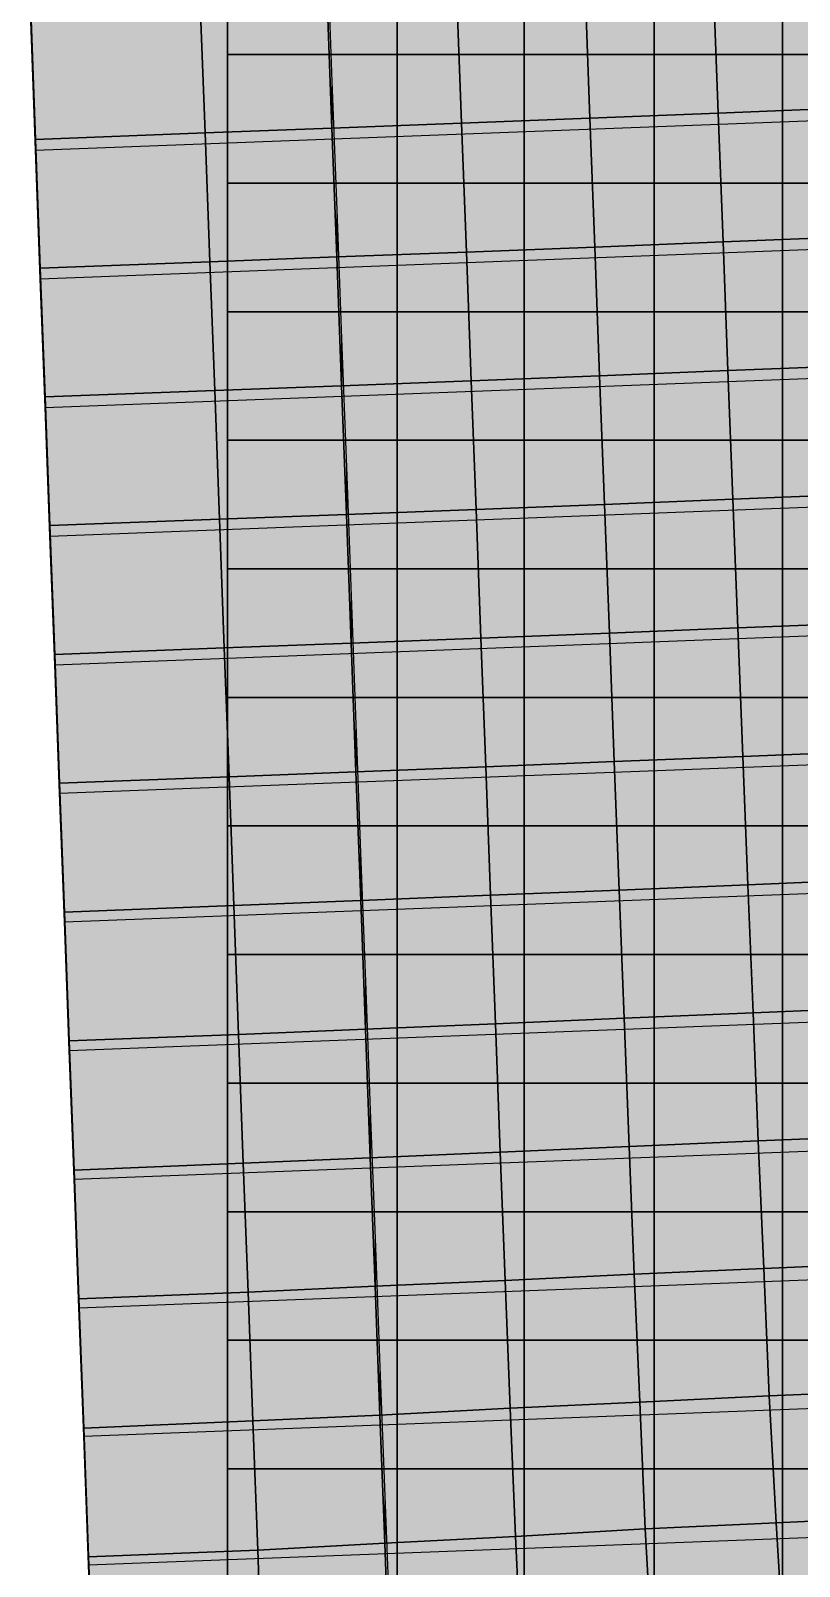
# Model space of a CAD drawing. Header units: inches. Extents: x -100 to 100, y -42 to 41.
# Drawn here: x -0.54 to 5.44, y -17.76 to -5.81 of the extents above; entities that cross this region are included whole.
import ezdxf

# ---------------------------------------------------------------- set-up
doc = ezdxf.new("R2010")
doc.units = ezdxf.units.IN
doc.header["$MEASUREMENT"] = 0
for name, color, linetype in [('Mesh-joint-vd-s2', 7, 'Continuous'), ('Mesh-セル中詰(水中)', 7, 'Continuous'), ('Mesh-杭ばね_海側クレーン基礎杭', 7, 'Continuous'), ('Mesh-梁①(両端)', 7, 'Continuous'), ('Mesh-梁③(円周)', 7, 'Continuous'), ('Mesh-海側クレーン基礎杭(水位上)', 7, 'Continuous'), ('Undeformed Mesh-joint-vd-s2', 7, 'Continuous'), ('Undeformed Mesh-セル中詰(水中)', 7, 'Continuous'), ('Undeformed Mesh-杭ばね_海側クレーン基礎杭', 7, 'Continuous'), ('Undeformed Mesh-梁①(両端)', 7, 'Continuous'), ('Undeformed Mesh-梁③(円周)', 7, 'Continuous'), ('Undeformed Mesh-海側クレーン基礎杭(水位上)', 7, 'Continuous')]:
    doc.layers.add(name, color=color, linetype=linetype)

msp = doc.modelspace()

# ---------------------------------------------------------------- linework, layer by layer
at = {"color": 7, "true_color": 0xffffff, "transparency": 33554687}
for p, q in [((1.766, -5.2091), (1.804, -6.2091)), ((-0.504, -6.7447), (-0.541, -5.7445)), ((1.804, -6.2091), (1.841, -7.2091)), ((1.804, -6.2091), (1.804, -6.5734)), ((-0.504, -6.7447), (10.759, -6.315)), ((-0.504, -6.6606), (-0.504, -6.7447)), ((-0.466, -7.7449), (-0.504, -6.7447)), ((1.841, -7.2091), (1.878, -8.2091)), ((1.841, -7.2091), (1.841, -7.5743)), ((-0.466, -7.7449), (10.797, -7.315)), ((-0.466, -7.6614), (-0.466, -7.7449)), ((-0.429, -8.7451), (-0.466, -7.7449)), ((1.878, -8.2091), (1.916, -9.2091)), ((1.878, -8.2091), (1.879, -8.5758)), ((-0.429, -8.7451), (10.835, -8.315)), ((-0.429, -8.6631), (-0.429, -8.7451)), ((-0.391, -9.7453), (-0.429, -8.7451)), ((-0.391, -9.7453), (10.873, -9.315)), ((1.916, -9.2091), (1.953, -10.2091)), ((1.916, -9.2091), (1.916, -9.5764)), ((-0.391, -9.664), (-0.391, -9.7453)), ((-0.354, -10.7455), (-0.391, -9.7453)), ((1.953, -10.2091), (1.99, -11.2091)), ((1.953, -10.2091), (1.953, -10.578)), ((-0.354, -10.7455), (10.91, -10.315)), ((-0.354, -10.6662), (-0.354, -10.7455)), ((-0.316, -11.7457), (-0.354, -10.7455)), ((1.99, -11.2091), (2.027, -12.2091)), ((1.99, -11.2091), (1.99, -11.578)), ((-0.316, -11.7457), (10.948, -11.315)), ((-0.316, -11.6673), (-0.316, -11.7457)), ((-0.279, -12.7459), (-0.316, -11.7457)), ((2.027, -12.2091), (2.064, -13.2091)), ((2.027, -12.2091), (2.028, -12.5798)), ((-0.279, -12.7459), (10.986, -12.315)), ((-0.279, -12.6704), (-0.279, -12.7459)), ((-0.241, -13.7461), (-0.279, -12.7459)), ((2.064, -13.2091), (2.102, -14.2091)), ((2.064, -13.2091), (2.065, -13.5792)), ((-0.241, -13.7461), (11.024, -13.315)), ((-0.241, -13.6713), (-0.241, -13.7461)), ((-0.203, -14.7463), (-0.241, -13.7461)), ((2.102, -14.2091), (2.139, -15.2091)), ((2.102, -14.2091), (2.102, -14.5817)), ((-0.203, -14.7463), (11.062, -14.315)), ((-0.203, -14.6757), (-0.203, -14.7463)), ((-0.166, -15.7465), (-0.203, -14.7463)), ((2.139, -15.2091), (2.177, -16.2091)), ((2.139, -15.2091), (2.139, -15.5802)), ((-0.166, -15.7465), (11.099, -15.315)), ((-0.166, -15.6768), (-0.166, -15.7465)), ((-0.128, -16.7467), (-0.166, -15.7465)), ((2.177, -16.2091), (2.215, -17.2091)), ((2.177, -16.2091), (2.177, -16.5827)), ((-0.128, -16.7467), (11.137, -16.315)), ((-0.128, -16.683), (-0.128, -16.7467)), ((-0.09, -17.747), (-0.128, -16.7467)), ((-0.09, -17.747), (11.175, -17.315)), ((2.215, -17.2091), (2.254, -18.2091)), ((2.215, -17.2091), (2.215, -17.5773)), ((-0.09, -17.6838), (-0.09, -17.747)), ((-0.051, -18.7473), (-0.09, -17.747))]:
    msp.add_line(p, q, dxfattribs=at)
for points in [[(4.773025, -5.4547), (3.775025, -5.4944), (3.812025, -6.4959)], [(4.773025, -5.4547), (3.812025, -6.4959), (4.810025, -6.4559)], [(5.772025, -5.4143), (4.773025, -5.4547), (4.810025, -6.4559)], [(5.772025, -5.4143), (4.810025, -6.4559), (5.809025, -6.4156)], [(0.778025, -5.6095), (-0.541, -5.6591), (-0.504, -6.6606)], [(0.778025, -5.6095), (-0.504, -6.6606), (0.816025, -6.6102)], [(1.804, -6.5734), (1.766, -5.5722), (0.778025, -5.6095)], [(1.804, -6.5734), (0.778025, -5.6095), (0.816025, -6.6102)], [(1.766, -5.5722), (2.813025, -6.5347), (2.776025, -5.5336)], [(1.766, -5.5722), (1.804, -6.5734), (2.813025, -6.5347)], [(3.775025, -5.4944), (2.776025, -5.5336), (2.813025, -6.5347)], [(3.775025, -5.4944), (2.813025, -6.5347), (3.812025, -6.4959)], [(5.809025, -6.4156), (4.810025, -6.4559), (4.848025, -7.4574)], [(5.809025, -6.4156), (4.848025, -7.4574), (5.847025, -7.4166)], [(1.804, -6.5734), (2.851025, -7.5363), (2.813025, -6.5347)], [(3.812025, -6.4959), (2.813025, -6.5347), (2.851025, -7.5363)], [(3.812025, -6.4959), (2.851025, -7.5363), (3.849025, -7.4971)], [(4.810025, -6.4559), (3.812025, -6.4959), (3.849025, -7.4971)], [(4.810025, -6.4559), (3.849025, -7.4971), (4.848025, -7.4574)], [(0.816025, -6.6102), (-0.504, -6.6606), (-0.466, -7.6614)], [(0.816025, -6.6102), (-0.466, -7.6614), (0.853025, -7.6117)], [(1.841, -7.5743), (1.804, -6.5734), (0.816025, -6.6102)], [(1.841, -7.5743), (0.816025, -6.6102), (0.853025, -7.6117)], [(1.804, -6.5734), (1.841, -7.5743), (2.851025, -7.5363)], [(3.849025, -7.4971), (2.851025, -7.5363), (2.888025, -8.5372)], [(3.849025, -7.4971), (2.888025, -8.5372), (3.887025, -8.4986)], [(4.848025, -7.4574), (3.849025, -7.4971), (3.887025, -8.4986)], [(4.848025, -7.4574), (3.887025, -8.4986), (4.886025, -8.4583)], [(5.847025, -7.4166), (4.848025, -7.4574), (4.886025, -8.4583)], [(5.847025, -7.4166), (4.886025, -8.4583), (5.885025, -8.4178)], [(0.853025, -7.6117), (-0.466, -7.6614), (-0.429, -8.6631)], [(0.853025, -7.6117), (-0.429, -8.6631), (0.891025, -8.6125)], [(1.879, -8.5758), (1.841, -7.5743), (0.853025, -7.6117)], [(1.879, -8.5758), (0.853025, -7.6117), (0.891025, -8.6125)], [(1.841, -7.5743), (2.888025, -8.5372), (2.851025, -7.5363)], [(1.841, -7.5743), (1.879, -8.5758), (2.888025, -8.5372)], [(4.886025, -8.4583), (3.887025, -8.4986), (3.925025, -9.4991)], [(4.886025, -8.4583), (3.925025, -9.4991), (4.925025, -9.4594)], [(5.885025, -8.4178), (4.886025, -8.4583), (4.925025, -9.4594)], [(5.885025, -8.4178), (4.925025, -9.4594), (5.924025, -9.4182)], [(1.916, -9.5764), (1.879, -8.5758), (0.891025, -8.6125)], [(1.879, -8.5758), (2.926025, -9.5386), (2.888025, -8.5372)], [(1.879, -8.5758), (1.916, -9.5764), (2.926025, -9.5386)], [(3.887025, -8.4986), (2.888025, -8.5372), (2.926025, -9.5386)], [(3.887025, -8.4986), (2.926025, -9.5386), (3.925025, -9.4991)], [(0.891025, -8.6125), (-0.429, -8.6631), (-0.391, -9.664)], [(0.891025, -8.6125), (-0.391, -9.664), (0.928025, -9.6142)], [(1.916, -9.5764), (0.891025, -8.6125), (0.928025, -9.6142)], [(5.924025, -9.4182), (4.925025, -9.4594), (4.963025, -10.4593)], [(5.924025, -9.4182), (4.963025, -10.4593), (5.964025, -10.4186)], [(1.916, -9.5764), (2.963025, -10.5386), (2.926025, -9.5386)], [(3.925025, -9.4991), (2.926025, -9.5386), (2.963025, -10.5386)], [(3.925025, -9.4991), (2.963025, -10.5386), (3.964025, -10.5)], [(4.925025, -9.4594), (3.925025, -9.4991), (3.964025, -10.5)], [(4.925025, -9.4594), (3.964025, -10.5), (4.963025, -10.4593)], [(0.928025, -9.6142), (-0.391, -9.664), (-0.354, -10.6662)], [(0.928025, -9.6142), (-0.354, -10.6662), (0.965025, -10.6148)], [(1.953, -10.578), (1.916, -9.5764), (0.928025, -9.6142)], [(1.953, -10.578), (0.928025, -9.6142), (0.965025, -10.6148)], [(1.916, -9.5764), (1.953, -10.578), (2.963025, -10.5386)], [(2.963025, -10.5386), (4.001025, -11.4991), (3.964025, -10.5)], [(3.964025, -10.5), (5.003025, -11.4591), (4.963025, -10.4593)], [(3.964025, -10.5), (4.001025, -11.4991), (5.003025, -11.4591)], [(4.963025, -10.4593), (6.003025, -11.4174), (5.964025, -10.4186)], [(4.963025, -10.4593), (5.003025, -11.4591), (6.003025, -11.4174)], [(0.965025, -10.6148), (-0.354, -10.6662), (-0.316, -11.6673)], [(0.965025, -10.6148), (-0.316, -11.6673), (1.003025, -11.617)], [(1.99, -11.578), (1.953, -10.578), (0.965025, -10.6148)], [(1.99, -11.578), (0.965025, -10.6148), (1.003025, -11.617)], [(1.953, -10.578), (3.001025, -11.5395), (2.963025, -10.5386)], [(1.953, -10.578), (1.99, -11.578), (3.001025, -11.5395)], [(2.963025, -10.5386), (3.001025, -11.5395), (4.001025, -11.4991)], [(4.001025, -11.4991), (5.041025, -12.4568), (5.003025, -11.4591)], [(5.003025, -11.4591), (6.044025, -12.4158), (6.003025, -11.4174)], [(5.003025, -11.4591), (5.041025, -12.4568), (6.044025, -12.4158)], [(2.028, -12.5798), (1.99, -11.578), (1.003025, -11.617)], [(1.99, -11.578), (3.038025, -12.5383), (3.001025, -11.5395)], [(1.99, -11.578), (2.028, -12.5798), (3.038025, -12.5383)], [(3.001025, -11.5395), (4.040025, -12.4988), (4.001025, -11.4991)], [(3.001025, -11.5395), (3.038025, -12.5383), (4.040025, -12.4988)], [(4.001025, -11.4991), (4.040025, -12.4988), (5.041025, -12.4568)], [(1.003025, -11.617), (-0.316, -11.6673), (-0.279, -12.6704)], [(1.003025, -11.617), (-0.279, -12.6704), (1.040025, -12.6177)], [(2.028, -12.5798), (1.003025, -11.617), (1.040025, -12.6177)], [(5.041025, -12.4568), (6.085025, -13.4116), (6.044025, -12.4158)], [(2.028, -12.5798), (3.076025, -13.5387), (3.038025, -12.5383)], [(3.038025, -12.5383), (4.077025, -13.4956), (4.040025, -12.4988)], [(3.038025, -12.5383), (3.076025, -13.5387), (4.077025, -13.4956)], [(4.040025, -12.4988), (5.081025, -13.4544), (5.041025, -12.4568)], [(4.040025, -12.4988), (4.077025, -13.4956), (5.081025, -13.4544)], [(5.041025, -12.4568), (5.081025, -13.4544), (6.085025, -13.4116)], [(1.040025, -12.6177), (-0.279, -12.6704), (-0.241, -13.6713)], [(1.040025, -12.6177), (-0.241, -13.6713), (1.077025, -13.621)], [(2.065, -13.5792), (2.028, -12.5798), (1.040025, -12.6177)], [(2.065, -13.5792), (1.040025, -12.6177), (1.077025, -13.621)], [(2.028, -12.5798), (2.065, -13.5792), (3.076025, -13.5387)], [(4.077025, -13.4956), (5.121025, -14.4484), (5.081025, -13.4544)], [(5.081025, -13.4544), (6.128025, -14.407), (6.085025, -13.4116)], [(5.081025, -13.4544), (5.121025, -14.4484), (6.128025, -14.407)], [(2.102, -14.5817), (2.065, -13.5792), (1.077025, -13.621)], [(2.065, -13.5792), (3.113025, -14.5358), (3.076025, -13.5387)], [(2.065, -13.5792), (2.102, -14.5817), (3.113025, -14.5358)], [(3.076025, -13.5387), (4.117025, -14.4934), (4.077025, -13.4956)], [(3.076025, -13.5387), (3.113025, -14.5358), (4.117025, -14.4934)], [(4.077025, -13.4956), (4.117025, -14.4934), (5.121025, -14.4484)], [(1.077025, -13.621), (-0.241, -13.6713), (-0.203, -14.6757)], [(1.077025, -13.621), (-0.203, -14.6757), (1.114025, -14.6214)], [(2.102, -14.5817), (1.077025, -13.621), (1.114025, -14.6214)], [(5.121025, -14.4484), (4.117025, -14.4934), (4.155025, -15.4865)], [(5.121025, -14.4484), (4.155025, -15.4865), (5.164025, -15.4428)], [(6.128025, -14.407), (5.121025, -14.4484), (5.164025, -15.4428)], [(6.128025, -14.407), (5.164025, -15.4428), (6.171025, -15.3982)], [(2.102, -14.5817), (3.152025, -15.5354), (3.113025, -14.5358)], [(4.117025, -14.4934), (3.113025, -14.5358), (3.152025, -15.5354)], [(4.117025, -14.4934), (3.152025, -15.5354), (4.155025, -15.4865)], [(1.114025, -14.6214), (-0.203, -14.6757), (-0.166, -15.6768)], [(1.114025, -14.6214), (-0.166, -15.6768), (1.152025, -15.6258)], [(2.139, -15.5802), (2.102, -14.5817), (1.114025, -14.6214)], [(2.139, -15.5802), (1.114025, -14.6214), (1.152025, -15.6258)], [(2.102, -14.5817), (2.139, -15.5802), (3.152025, -15.5354)], [(5.164025, -15.4428), (6.221025, -16.3881), (6.171025, -15.3982)], [(3.152025, -15.5354), (4.199025, -16.4813), (4.155025, -15.4865)], [(4.155025, -15.4865), (5.207025, -16.4312), (5.164025, -15.4428)], [(4.155025, -15.4865), (4.199025, -16.4813), (5.207025, -16.4312)], [(5.164025, -15.4428), (5.207025, -16.4312), (6.221025, -16.3881)], [(1.189025, -16.6258), (1.152025, -15.6258), (-0.166, -15.6768)], [(2.177, -16.5827), (2.139, -15.5802), (1.152025, -15.6258)], [(2.177, -16.5827), (1.152025, -15.6258), (1.189025, -16.6258)], [(2.139, -15.5802), (3.190025, -16.529), (3.152025, -15.5354)], [(2.139, -15.5802), (2.177, -16.5827), (3.190025, -16.529)], [(3.152025, -15.5354), (3.190025, -16.529), (4.199025, -16.4813)], [(1.189025, -16.6258), (-0.166, -15.6768), (-0.128, -16.683)], [(5.207025, -16.4312), (4.199025, -16.4813), (4.242025, -17.4673)], [(5.207025, -16.4312), (4.242025, -17.4673), (5.261025, -17.4184)], [(6.221025, -16.3881), (5.207025, -16.4312), (5.261025, -17.4184)], [(6.221025, -16.3881), (5.261025, -17.4184), (6.276025, -17.3706)], [(2.215, -17.5773), (2.177, -16.5827), (1.189025, -16.6258)], [(2.177, -16.5827), (3.233025, -17.5254), (3.190025, -16.529)], [(2.177, -16.5827), (2.215, -17.5773), (3.233025, -17.5254)], [(4.199025, -16.4813), (3.190025, -16.529), (3.233025, -17.5254)], [(4.199025, -16.4813), (3.233025, -17.5254), (4.242025, -17.4673)], [(1.189025, -16.6258), (-0.128, -16.683), (-0.09, -17.6838)], [(1.189025, -16.6258), (-0.09, -17.6838), (1.226025, -17.6322)], [(2.215, -17.5773), (1.189025, -16.6258), (1.226025, -17.6322)], [(4.299025, -18.4519), (5.261025, -17.4184), (4.242025, -17.4673)], [(4.299025, -18.4519), (5.321725, -18.3925), (5.261025, -17.4184)], [(5.321725, -18.3925), (6.276025, -17.3706), (5.261025, -17.4184)], [(5.321725, -18.3925), (6.358225, -18.3445), (6.276025, -17.3706)], [(2.215, -17.5773), (3.276025, -18.5081), (3.233025, -17.5254)], [(3.276025, -18.5081), (4.242025, -17.4673), (3.233025, -17.5254)], [(3.276025, -18.5081), (4.299025, -18.4519), (4.242025, -17.4673)], [(-0.051, -18.6967), (1.226025, -17.6322), (-0.09, -17.6838)], [(-0.051, -18.6967), (1.262025, -18.6292), (1.226025, -17.6322)], [(2.254, -18.5771), (2.215, -17.5773), (1.226025, -17.6322)], [(2.254, -18.5771), (1.226025, -17.6322), (1.262025, -18.6292)], [(2.215, -17.5773), (2.254, -18.5771), (3.276025, -18.5081)]]:
    msp.add_solid(points, dxfattribs=at)
at = {"layer": 'Mesh-joint-vd-s2', "color": 18, "true_color": 0x000000, "transparency": 33554559}
for p, q in [((-0.504, -6.6606), (-0.504, -6.7447)), ((-0.466, -7.6614), (-0.466, -7.7449)), ((-0.429, -8.6631), (-0.429, -8.7451)), ((-0.391, -9.664), (-0.391, -9.7453)), ((-0.354, -10.6662), (-0.354, -10.7455)), ((-0.316, -11.6673), (-0.316, -11.7457)), ((-0.279, -12.6704), (-0.279, -12.7459)), ((-0.241, -13.6713), (-0.241, -13.7461)), ((-0.203, -14.6757), (-0.203, -14.7463)), ((-0.166, -15.6768), (-0.166, -15.7465)), ((-0.128, -16.683), (-0.128, -16.7467)), ((-0.09, -17.6838), (-0.09, -17.747))]:
    msp.add_line(p, q, dxfattribs=at)
at = {"layer": 'Mesh-セル中詰(水中)', "color": 18, "true_color": 0x000000, "transparency": 33554559}
for p, q in [((4.810025, -6.4559), (4.773025, -5.4547)), ((4.773025, -5.4547), (4.810025, -6.4559)), ((0.816025, -6.6102), (0.778025, -5.6095)), ((0.778025, -5.6095), (0.816025, -6.6102)), ((1.804, -6.5734), (1.766, -5.5722)), ((1.766, -5.5722), (1.804, -6.5734)), ((2.813025, -6.5347), (2.776025, -5.5336)), ((2.776025, -5.5336), (2.813025, -6.5347)), ((3.812025, -6.4959), (3.775025, -5.4944)), ((3.775025, -5.4944), (3.812025, -6.4959)), ((-0.541, -5.6591), (-0.504, -6.6606)), ((5.809025, -6.4156), (4.810025, -6.4559)), ((4.810025, -6.4559), (5.809025, -6.4156)), ((2.813025, -6.5347), (1.804, -6.5734)), ((1.804, -6.5734), (2.813025, -6.5347)), ((3.812025, -6.4959), (2.813025, -6.5347)), ((2.813025, -6.5347), (3.812025, -6.4959)), ((2.851025, -7.5363), (2.813025, -6.5347)), ((2.813025, -6.5347), (2.851025, -7.5363)), ((4.810025, -6.4559), (3.812025, -6.4959)), ((3.812025, -6.4959), (4.810025, -6.4559)), ((3.849025, -7.4971), (3.812025, -6.4959)), ((3.812025, -6.4959), (3.849025, -7.4971)), ((4.848025, -7.4574), (4.810025, -6.4559)), ((4.810025, -6.4559), (4.848025, -7.4574)), ((0.816025, -6.6102), (-0.504, -6.6606)), ((-0.504, -6.6606), (0.816025, -6.6102)), ((-0.504, -6.6606), (-0.466, -7.6614)), ((1.804, -6.5734), (0.816025, -6.6102)), ((0.816025, -6.6102), (1.804, -6.5734)), ((0.853025, -7.6117), (0.816025, -6.6102)), ((0.816025, -6.6102), (0.853025, -7.6117)), ((1.841, -7.5743), (1.804, -6.5734)), ((1.804, -6.5734), (1.841, -7.5743)), ((2.851025, -7.5363), (3.849025, -7.4971)), ((3.849025, -7.4971), (2.851025, -7.5363)), ((4.848025, -7.4574), (3.849025, -7.4971)), ((3.849025, -7.4971), (4.848025, -7.4574)), ((3.887025, -8.4986), (3.849025, -7.4971)), ((3.849025, -7.4971), (3.887025, -8.4986)), ((5.847025, -7.4166), (4.848025, -7.4574)), ((4.848025, -7.4574), (5.847025, -7.4166)), ((4.886025, -8.4583), (4.848025, -7.4574)), ((4.848025, -7.4574), (4.886025, -8.4583)), ((0.853025, -7.6117), (-0.466, -7.6614)), ((-0.466, -7.6614), (0.853025, -7.6117)), ((1.841, -7.5743), (0.853025, -7.6117)), ((0.853025, -7.6117), (1.841, -7.5743)), ((0.891025, -8.6125), (0.853025, -7.6117)), ((0.853025, -7.6117), (0.891025, -8.6125)), ((2.851025, -7.5363), (1.841, -7.5743)), ((1.841, -7.5743), (2.851025, -7.5363)), ((1.879, -8.5758), (1.841, -7.5743)), ((1.841, -7.5743), (1.879, -8.5758)), ((2.888025, -8.5372), (2.851025, -7.5363)), ((2.851025, -7.5363), (2.888025, -8.5372)), ((-0.466, -7.6614), (-0.429, -8.6631)), ((4.886025, -8.4583), (3.887025, -8.4986)), ((3.887025, -8.4986), (4.886025, -8.4583)), ((5.885025, -8.4178), (4.886025, -8.4583)), ((4.886025, -8.4583), (5.885025, -8.4178)), ((4.925025, -9.4594), (4.886025, -8.4583)), ((4.886025, -8.4583), (4.925025, -9.4594)), ((1.879, -8.5758), (0.891025, -8.6125)), ((0.891025, -8.6125), (1.879, -8.5758)), ((2.888025, -8.5372), (1.879, -8.5758)), ((1.879, -8.5758), (2.888025, -8.5372)), ((1.916, -9.5764), (1.879, -8.5758)), ((1.879, -8.5758), (1.916, -9.5764)), ((3.887025, -8.4986), (2.888025, -8.5372)), ((2.888025, -8.5372), (3.887025, -8.4986)), ((2.926025, -9.5386), (2.888025, -8.5372)), ((2.888025, -8.5372), (2.926025, -9.5386)), ((3.925025, -9.4991), (3.887025, -8.4986)), ((3.887025, -8.4986), (3.925025, -9.4991)), ((0.891025, -8.6125), (-0.429, -8.6631)), ((-0.429, -8.6631), (0.891025, -8.6125)), ((-0.429, -8.6631), (-0.391, -9.664)), ((0.928025, -9.6142), (0.891025, -8.6125)), ((0.891025, -8.6125), (0.928025, -9.6142)), ((5.924025, -9.4182), (4.925025, -9.4594)), ((4.925025, -9.4594), (5.924025, -9.4182)), ((2.926025, -9.5386), (1.916, -9.5764)), ((1.916, -9.5764), (2.926025, -9.5386)), ((3.925025, -9.4991), (2.926025, -9.5386)), ((2.926025, -9.5386), (3.925025, -9.4991)), ((2.963025, -10.5386), (2.926025, -9.5386)), ((2.926025, -9.5386), (2.963025, -10.5386)), ((4.925025, -9.4594), (3.925025, -9.4991)), ((3.925025, -9.4991), (4.925025, -9.4594)), ((3.964025, -10.5), (3.925025, -9.4991)), ((3.925025, -9.4991), (3.964025, -10.5)), ((4.963025, -10.4593), (4.925025, -9.4594)), ((4.925025, -9.4594), (4.963025, -10.4593)), ((0.928025, -9.6142), (-0.391, -9.664)), ((-0.391, -9.664), (0.928025, -9.6142)), ((-0.391, -9.664), (-0.354, -10.6662)), ((1.916, -9.5764), (0.928025, -9.6142)), ((0.928025, -9.6142), (1.916, -9.5764)), ((0.965025, -10.6148), (0.928025, -9.6142)), ((0.928025, -9.6142), (0.965025, -10.6148)), ((1.953, -10.578), (1.916, -9.5764)), ((1.916, -9.5764), (1.953, -10.578)), ((3.964025, -10.5), (2.963025, -10.5386)), ((2.963025, -10.5386), (3.964025, -10.5)), ((3.964025, -10.5), (4.963025, -10.4593)), ((4.963025, -10.4593), (3.964025, -10.5)), ((4.001025, -11.4991), (3.964025, -10.5)), ((3.964025, -10.5), (4.001025, -11.4991)), ((5.964025, -10.4186), (4.963025, -10.4593)), ((4.963025, -10.4593), (5.964025, -10.4186)), ((5.003025, -11.4591), (4.963025, -10.4593)), ((4.963025, -10.4593), (5.003025, -11.4591)), ((0.965025, -10.6148), (-0.354, -10.6662)), ((-0.354, -10.6662), (0.965025, -10.6148)), ((1.953, -10.578), (0.965025, -10.6148)), ((0.965025, -10.6148), (1.953, -10.578)), ((1.003025, -11.617), (0.965025, -10.6148)), ((0.965025, -10.6148), (1.003025, -11.617)), ((2.963025, -10.5386), (1.953, -10.578)), ((1.953, -10.578), (2.963025, -10.5386)), ((1.99, -11.578), (1.953, -10.578)), ((1.953, -10.578), (1.99, -11.578)), ((3.001025, -11.5395), (2.963025, -10.5386)), ((2.963025, -10.5386), (3.001025, -11.5395)), ((-0.354, -10.6662), (-0.316, -11.6673)), ((5.003025, -11.4591), (4.001025, -11.4991)), ((4.001025, -11.4991), (5.003025, -11.4591)), ((6.003025, -11.4174), (5.003025, -11.4591)), ((5.003025, -11.4591), (6.003025, -11.4174)), ((5.041025, -12.4568), (5.003025, -11.4591)), ((5.003025, -11.4591), (5.041025, -12.4568)), ((1.99, -11.578), (1.003025, -11.617)), ((1.003025, -11.617), (1.99, -11.578)), ((3.001025, -11.5395), (1.99, -11.578)), ((1.99, -11.578), (3.001025, -11.5395)), ((2.028, -12.5798), (1.99, -11.578)), ((1.99, -11.578), (2.028, -12.5798)), ((4.001025, -11.4991), (3.001025, -11.5395)), ((3.001025, -11.5395), (4.001025, -11.4991)), ((3.038025, -12.5383), (3.001025, -11.5395)), ((3.001025, -11.5395), (3.038025, -12.5383)), ((4.040025, -12.4988), (4.001025, -11.4991)), ((4.001025, -11.4991), (4.040025, -12.4988)), ((1.003025, -11.617), (-0.316, -11.6673)), ((-0.316, -11.6673), (1.003025, -11.617)), ((-0.316, -11.6673), (-0.279, -12.6704)), ((1.040025, -12.6177), (1.003025, -11.617)), ((1.003025, -11.617), (1.040025, -12.6177)), ((6.044025, -12.4158), (5.041025, -12.4568)), ((5.041025, -12.4568), (6.044025, -12.4158)), ((3.038025, -12.5383), (2.028, -12.5798)), ((2.028, -12.5798), (3.038025, -12.5383)), ((4.040025, -12.4988), (3.038025, -12.5383)), ((3.038025, -12.5383), (4.040025, -12.4988)), ((3.076025, -13.5387), (3.038025, -12.5383)), ((3.038025, -12.5383), (3.076025, -13.5387)), ((5.041025, -12.4568), (4.040025, -12.4988)), ((4.040025, -12.4988), (5.041025, -12.4568)), ((4.077025, -13.4956), (4.040025, -12.4988)), ((4.040025, -12.4988), (4.077025, -13.4956)), ((5.081025, -13.4544), (5.041025, -12.4568)), ((5.041025, -12.4568), (5.081025, -13.4544)), ((-0.279, -12.6704), (1.040025, -12.6177)), ((1.040025, -12.6177), (-0.279, -12.6704)), ((2.028, -12.5798), (1.040025, -12.6177)), ((1.040025, -12.6177), (2.028, -12.5798)), ((1.077025, -13.621), (1.040025, -12.6177)), ((1.040025, -12.6177), (1.077025, -13.621)), ((2.065, -13.5792), (2.028, -12.5798)), ((2.028, -12.5798), (2.065, -13.5792)), ((-0.279, -12.6704), (-0.241, -13.6713)), ((5.081025, -13.4544), (4.077025, -13.4956)), ((4.077025, -13.4956), (5.081025, -13.4544)), ((6.085025, -13.4116), (5.081025, -13.4544)), ((5.081025, -13.4544), (6.085025, -13.4116)), ((5.121025, -14.4484), (5.081025, -13.4544)), ((5.081025, -13.4544), (5.121025, -14.4484)), ((2.065, -13.5792), (1.077025, -13.621)), ((1.077025, -13.621), (2.065, -13.5792)), ((3.076025, -13.5387), (2.065, -13.5792)), ((2.065, -13.5792), (3.076025, -13.5387)), ((2.102, -14.5817), (2.065, -13.5792)), ((2.065, -13.5792), (2.102, -14.5817)), ((4.077025, -13.4956), (3.076025, -13.5387)), ((3.076025, -13.5387), (4.077025, -13.4956)), ((3.113025, -14.5358), (3.076025, -13.5387)), ((3.076025, -13.5387), (3.113025, -14.5358)), ((4.117025, -14.4934), (4.077025, -13.4956)), ((4.077025, -13.4956), (4.117025, -14.4934)), ((1.077025, -13.621), (-0.241, -13.6713)), ((-0.241, -13.6713), (1.077025, -13.621)), ((-0.241, -13.6713), (-0.203, -14.6757)), ((1.114025, -14.6214), (1.077025, -13.621)), ((1.077025, -13.621), (1.114025, -14.6214)), ((5.121025, -14.4484), (4.117025, -14.4934)), ((4.117025, -14.4934), (5.121025, -14.4484)), ((6.128025, -14.407), (5.121025, -14.4484)), ((5.121025, -14.4484), (6.128025, -14.407)), ((5.164025, -15.4428), (5.121025, -14.4484)), ((5.121025, -14.4484), (5.164025, -15.4428)), ((3.113025, -14.5358), (2.102, -14.5817)), ((2.102, -14.5817), (3.113025, -14.5358)), ((4.117025, -14.4934), (3.113025, -14.5358)), ((3.113025, -14.5358), (4.117025, -14.4934)), ((3.152025, -15.5354), (3.113025, -14.5358)), ((3.113025, -14.5358), (3.152025, -15.5354)), ((4.155025, -15.4865), (4.117025, -14.4934)), ((4.117025, -14.4934), (4.155025, -15.4865)), ((1.114025, -14.6214), (-0.203, -14.6757)), ((-0.203, -14.6757), (1.114025, -14.6214)), ((-0.203, -14.6757), (-0.166, -15.6768)), ((2.102, -14.5817), (1.114025, -14.6214)), ((1.114025, -14.6214), (2.102, -14.5817)), ((1.152025, -15.6258), (1.114025, -14.6214)), ((1.114025, -14.6214), (1.152025, -15.6258)), ((2.139, -15.5802), (2.102, -14.5817)), ((2.102, -14.5817), (2.139, -15.5802)), ((6.171025, -15.3982), (5.164025, -15.4428)), ((5.164025, -15.4428), (6.171025, -15.3982)), ((4.155025, -15.4865), (3.152025, -15.5354)), ((3.152025, -15.5354), (4.155025, -15.4865)), ((5.164025, -15.4428), (4.155025, -15.4865)), ((4.155025, -15.4865), (5.164025, -15.4428)), ((4.199025, -16.4813), (4.155025, -15.4865)), ((4.155025, -15.4865), (4.199025, -16.4813)), ((5.207025, -16.4312), (5.164025, -15.4428)), ((5.164025, -15.4428), (5.207025, -16.4312)), ((1.152025, -15.6258), (-0.166, -15.6768)), ((-0.166, -15.6768), (1.152025, -15.6258)), ((1.152025, -15.6258), (2.139, -15.5802)), ((2.139, -15.5802), (1.152025, -15.6258)), ((1.189025, -16.6258), (1.152025, -15.6258)), ((1.152025, -15.6258), (1.189025, -16.6258)), ((3.152025, -15.5354), (2.139, -15.5802)), ((2.139, -15.5802), (3.152025, -15.5354)), ((2.177, -16.5827), (2.139, -15.5802)), ((2.139, -15.5802), (2.177, -16.5827)), ((3.190025, -16.529), (3.152025, -15.5354)), ((3.152025, -15.5354), (3.190025, -16.529)), ((-0.166, -15.6768), (-0.128, -16.683)), ((5.207025, -16.4312), (4.199025, -16.4813)), ((4.199025, -16.4813), (5.207025, -16.4312)), ((5.207025, -16.4312), (6.221025, -16.3881)), ((6.221025, -16.3881), (5.207025, -16.4312)), ((5.261025, -17.4184), (5.207025, -16.4312)), ((5.207025, -16.4312), (5.261025, -17.4184)), ((2.177, -16.5827), (1.189025, -16.6258)), ((1.189025, -16.6258), (2.177, -16.5827)), ((3.190025, -16.529), (2.177, -16.5827)), ((2.177, -16.5827), (3.190025, -16.529)), ((2.215, -17.5773), (2.177, -16.5827)), ((2.177, -16.5827), (2.215, -17.5773)), ((4.199025, -16.4813), (3.190025, -16.529)), ((3.190025, -16.529), (4.199025, -16.4813)), ((3.233025, -17.5254), (3.190025, -16.529)), ((3.190025, -16.529), (3.233025, -17.5254)), ((4.242025, -17.4673), (4.199025, -16.4813)), ((4.199025, -16.4813), (4.242025, -17.4673)), ((1.189025, -16.6258), (-0.128, -16.683)), ((-0.128, -16.683), (1.189025, -16.6258)), ((-0.128, -16.683), (-0.09, -17.6838)), ((1.226025, -17.6322), (1.189025, -16.6258)), ((1.189025, -16.6258), (1.226025, -17.6322)), ((5.261025, -17.4184), (4.242025, -17.4673)), ((4.242025, -17.4673), (5.261025, -17.4184)), ((6.276025, -17.3706), (5.261025, -17.4184)), ((5.261025, -17.4184), (6.276025, -17.3706)), ((5.321725, -18.3925), (5.261025, -17.4184)), ((5.261025, -17.4184), (5.321725, -18.3925)), ((3.233025, -17.5254), (2.215, -17.5773)), ((2.215, -17.5773), (3.233025, -17.5254)), ((4.242025, -17.4673), (3.233025, -17.5254)), ((3.233025, -17.5254), (4.242025, -17.4673)), ((3.276025, -18.5081), (3.233025, -17.5254)), ((3.233025, -17.5254), (3.276025, -18.5081)), ((4.299025, -18.4519), (4.242025, -17.4673)), ((4.242025, -17.4673), (4.299025, -18.4519)), ((1.226025, -17.6322), (-0.09, -17.6838)), ((-0.09, -17.6838), (1.226025, -17.6322)), ((2.215, -17.5773), (1.226025, -17.6322)), ((1.226025, -17.6322), (2.215, -17.5773)), ((1.262025, -18.6292), (1.226025, -17.6322)), ((1.226025, -17.6322), (1.262025, -18.6292)), ((2.254, -18.5771), (2.215, -17.5773)), ((2.215, -17.5773), (2.254, -18.5771)), ((-0.09, -17.6838), (-0.051, -18.6967))]:
    msp.add_line(p, q, dxfattribs=at)
at = {"layer": 'Mesh-杭ばね_海側クレーン基礎杭', "color": 18, "true_color": 0x000000, "transparency": 33554559}
for p, q in [((1.804, -6.2091), (1.804, -6.5734)), ((1.841, -7.2091), (1.841, -7.5743)), ((1.878, -8.2091), (1.879, -8.5758)), ((1.916, -9.2091), (1.916, -9.5764)), ((1.953, -10.2091), (1.953, -10.578)), ((1.99, -11.2091), (1.99, -11.578)), ((2.027, -12.2091), (2.028, -12.5798)), ((2.064, -13.2091), (2.065, -13.5792)), ((2.102, -14.2091), (2.102, -14.5817)), ((2.139, -15.2091), (2.139, -15.5802)), ((2.177, -16.2091), (2.177, -16.5827)), ((2.215, -17.2091), (2.215, -17.5773))]:
    msp.add_line(p, q, dxfattribs=at)
at = {"layer": 'Mesh-梁①(両端)', "color": 18, "true_color": 0x000000, "transparency": 33554559}
for p, q in [((-0.504, -6.7447), (-0.541, -5.7445)), ((-0.466, -7.7449), (-0.504, -6.7447)), ((-0.429, -8.7451), (-0.466, -7.7449)), ((-0.391, -9.7453), (-0.429, -8.7451)), ((-0.354, -10.7455), (-0.391, -9.7453)), ((-0.316, -11.7457), (-0.354, -10.7455)), ((-0.279, -12.7459), (-0.316, -11.7457)), ((-0.241, -13.7461), (-0.279, -12.7459)), ((-0.203, -14.7463), (-0.241, -13.7461)), ((-0.166, -15.7465), (-0.203, -14.7463)), ((-0.128, -16.7467), (-0.166, -15.7465)), ((-0.09, -17.747), (-0.128, -16.7467)), ((-0.051, -18.7473), (-0.09, -17.747))]:
    msp.add_line(p, q, dxfattribs=at)
at = {"layer": 'Mesh-梁③(円周)', "color": 18, "true_color": 0x000000, "transparency": 33554559}
for p, q in [((-0.504, -6.7447), (10.759, -6.315)), ((-0.466, -7.7449), (10.797, -7.315)), ((-0.429, -8.7451), (10.835, -8.315)), ((-0.391, -9.7453), (10.873, -9.315)), ((-0.354, -10.7455), (10.91, -10.315)), ((-0.316, -11.7457), (10.948, -11.315)), ((-0.279, -12.7459), (10.986, -12.315)), ((-0.241, -13.7461), (11.024, -13.315)), ((-0.203, -14.7463), (11.062, -14.315)), ((-0.166, -15.7465), (11.099, -15.315)), ((-0.128, -16.7467), (11.137, -16.315)), ((-0.09, -17.747), (11.175, -17.315))]:
    msp.add_line(p, q, dxfattribs=at)
at = {"layer": 'Mesh-海側クレーン基礎杭(水位上)', "color": 18, "true_color": 0x000000, "transparency": 33554559}
for p, q in [((1.766, -5.2091), (1.804, -6.2091)), ((1.804, -6.2091), (1.841, -7.2091)), ((1.841, -7.2091), (1.878, -8.2091)), ((1.878, -8.2091), (1.916, -9.2091)), ((1.916, -9.2091), (1.953, -10.2091)), ((1.953, -10.2091), (1.99, -11.2091)), ((1.99, -11.2091), (2.027, -12.2091)), ((2.027, -12.2091), (2.064, -13.2091)), ((2.064, -13.2091), (2.102, -14.2091)), ((2.102, -14.2091), (2.139, -15.2091)), ((2.139, -15.2091), (2.177, -16.2091)), ((2.177, -16.2091), (2.215, -17.2091)), ((2.215, -17.2091), (2.254, -18.2091))]:
    msp.add_line(p, q, dxfattribs=at)
at = {"layer": 'Undeformed Mesh-joint-vd-s2', "color": 1, "true_color": 0xff0000, "transparency": 33554687}
for p, q in [((0.99, -6), (0.99, -6)), ((0.99, -7), (0.99, -7)), ((0.99, -8), (0.99, -8)), ((0.99, -9), (0.99, -9)), ((0.99, -10), (0.99, -10)), ((0.99, -11), (0.99, -11)), ((0.99, -12), (0.99, -12)), ((0.99, -13), (0.99, -13)), ((0.99, -14), (0.99, -14)), ((0.99, -15), (0.99, -15)), ((0.99, -16), (0.99, -16)), ((0.99, -17), (0.99, -17))]:
    msp.add_line(p, q, dxfattribs=at)
at = {"layer": 'Undeformed Mesh-セル中詰(水中)', "color": 1, "true_color": 0xff0000, "transparency": 33554687}
for p, q in [((0.99, -5), (0.99, -6)), ((2.311025, -6), (2.311025, -5)), ((2.311025, -5), (2.311025, -6)), ((3.3, -6), (3.3, -5)), ((3.3, -5), (3.3, -6)), ((4.311025, -6), (4.311025, -5)), ((4.311025, -5), (4.311025, -6)), ((5.311025, -6), (5.311025, -5)), ((5.311025, -5), (5.311025, -6)), ((2.311025, -6), (0.99, -6)), ((0.99, -6), (0.99, -7)), ((0.99, -6), (2.311025, -6)), ((2.311025, -7), (2.311025, -6)), ((3.3, -6), (2.311025, -6)), ((2.311025, -6), (2.311025, -7)), ((2.311025, -6), (3.3, -6)), ((3.3, -7), (3.3, -6)), ((3.3, -6), (3.3, -7)), ((4.311025, -6), (3.3, -6)), ((3.3, -6), (4.311025, -6)), ((4.311025, -7), (4.311025, -6)), ((5.311025, -6), (4.311025, -6)), ((4.311025, -6), (4.311025, -7)), ((4.311025, -6), (5.311025, -6)), ((5.311025, -7), (5.311025, -6)), ((6.311025, -6), (5.311025, -6)), ((5.311025, -6), (5.311025, -7)), ((5.311025, -6), (6.311025, -6)), ((2.311025, -7), (0.99, -7)), ((0.99, -7), (0.99, -8)), ((0.99, -7), (2.311025, -7)), ((2.311025, -8), (2.311025, -7)), ((3.3, -7), (2.311025, -7)), ((2.311025, -7), (2.311025, -8)), ((2.311025, -7), (3.3, -7)), ((3.3, -8), (3.3, -7)), ((3.3, -7), (3.3, -8)), ((4.311025, -7), (3.3, -7)), ((3.3, -7), (4.311025, -7)), ((4.311025, -8), (4.311025, -7)), ((4.311025, -7), (5.311025, -7)), ((5.311025, -7), (4.311025, -7)), ((4.311025, -7), (4.311025, -8)), ((5.311025, -8), (5.311025, -7)), ((6.311025, -7), (5.311025, -7)), ((5.311025, -7), (5.311025, -8)), ((5.311025, -7), (6.311025, -7)), ((2.311025, -8), (0.99, -8)), ((0.99, -8), (0.99, -9)), ((0.99, -8), (2.311025, -8)), ((2.311025, -9), (2.311025, -8)), ((3.3, -8), (2.311025, -8)), ((2.311025, -8), (2.311025, -9)), ((2.311025, -8), (3.3, -8)), ((3.3, -9), (3.3, -8)), ((3.3, -8), (3.3, -9)), ((4.311025, -8), (3.3, -8)), ((3.3, -8), (4.311025, -8)), ((4.311025, -9), (4.311025, -8)), ((5.311025, -8), (4.311025, -8)), ((4.311025, -8), (4.311025, -9)), ((4.311025, -8), (5.311025, -8)), ((5.311025, -9), (5.311025, -8)), ((6.311025, -8), (5.311025, -8)), ((5.311025, -8), (5.311025, -9)), ((5.311025, -8), (6.311025, -8)), ((2.311025, -9), (0.99, -9)), ((0.99, -9), (0.99, -10)), ((0.99, -9), (2.311025, -9)), ((2.311025, -10), (2.311025, -9)), ((3.3, -9), (2.311025, -9)), ((2.311025, -9), (2.311025, -10)), ((2.311025, -9), (3.3, -9)), ((3.3, -10), (3.3, -9)), ((3.3, -9), (3.3, -10)), ((4.311025, -9), (3.3, -9)), ((3.3, -9), (4.311025, -9)), ((4.311025, -10), (4.311025, -9)), ((5.311025, -9), (4.311025, -9)), ((4.311025, -9), (4.311025, -10)), ((4.311025, -9), (5.311025, -9)), ((5.311025, -10), (5.311025, -9)), ((6.311025, -9), (5.311025, -9)), ((5.311025, -9), (5.311025, -10)), ((5.311025, -9), (6.311025, -9)), ((2.311025, -10), (0.99, -10)), ((0.99, -10), (0.99, -11)), ((0.99, -10), (2.311025, -10)), ((2.311025, -11), (2.311025, -10)), ((3.3, -10), (2.311025, -10)), ((2.311025, -10), (2.311025, -11)), ((2.311025, -10), (3.3, -10)), ((3.3, -11), (3.3, -10)), ((3.3, -10), (3.3, -11)), ((4.311025, -10), (3.3, -10)), ((3.3, -10), (4.311025, -10)), ((4.311025, -11), (4.311025, -10)), ((4.311025, -10), (4.311025, -11)), ((5.311025, -10), (4.311025, -10)), ((4.311025, -10), (5.311025, -10)), ((5.311025, -11), (5.311025, -10)), ((5.311025, -10), (6.311025, -10)), ((5.311025, -10), (5.311025, -11)), ((6.311025, -10), (5.311025, -10)), ((2.311025, -11), (0.99, -11)), ((0.99, -11), (0.99, -12)), ((0.99, -11), (2.311025, -11)), ((2.311025, -12), (2.311025, -11)), ((3.3, -11), (2.311025, -11)), ((2.311025, -11), (2.311025, -12)), ((2.311025, -11), (3.3, -11)), ((3.3, -12), (3.3, -11)), ((3.3, -11), (3.3, -12)), ((4.311025, -11), (3.3, -11)), ((3.3, -11), (4.311025, -11)), ((4.311025, -12), (4.311025, -11)), ((4.311025, -11), (4.311025, -12)), ((5.311025, -11), (4.311025, -11)), ((4.311025, -11), (5.311025, -11)), ((5.311025, -12), (5.311025, -11)), ((5.311025, -11), (5.311025, -12)), ((6.311025, -11), (5.311025, -11)), ((5.311025, -11), (6.311025, -11)), ((0.99, -12), (2.311025, -12)), ((2.311025, -12), (0.99, -12)), ((0.99, -12), (0.99, -13)), ((2.311025, -13), (2.311025, -12)), ((3.3, -12), (2.311025, -12)), ((2.311025, -12), (2.311025, -13)), ((2.311025, -12), (3.3, -12)), ((3.3, -13), (3.3, -12)), ((3.3, -12), (3.3, -13)), ((4.311025, -12), (3.3, -12)), ((3.3, -12), (4.311025, -12)), ((4.311025, -13), (4.311025, -12)), ((4.311025, -12), (4.311025, -13)), ((5.311025, -12), (4.311025, -12)), ((4.311025, -12), (5.311025, -12)), ((5.311025, -13), (5.311025, -12)), ((5.311025, -12), (5.311025, -13)), ((6.311025, -12), (5.311025, -12)), ((5.311025, -12), (6.311025, -12)), ((2.311025, -13), (0.99, -13)), ((0.99, -13), (0.99, -14)), ((0.99, -13), (2.311025, -13)), ((2.311025, -14), (2.311025, -13)), ((3.3, -13), (2.311025, -13)), ((2.311025, -13), (2.311025, -14)), ((2.311025, -13), (3.3, -13)), ((3.3, -14), (3.3, -13)), ((3.3, -13), (3.3, -14)), ((4.311025, -13), (3.3, -13)), ((3.3, -13), (4.311025, -13)), ((4.311025, -14), (4.311025, -13)), ((4.311025, -13), (4.311025, -14)), ((5.311025, -13), (4.311025, -13)), ((4.311025, -13), (5.311025, -13)), ((5.311025, -14), (5.311025, -13)), ((5.311025, -13), (5.311025, -14)), ((6.311025, -13), (5.311025, -13)), ((5.311025, -13), (6.311025, -13)), ((2.311025, -14), (0.99, -14)), ((0.99, -14), (0.99, -15)), ((0.99, -14), (2.311025, -14)), ((2.311025, -15), (2.311025, -14)), ((3.3, -14), (2.311025, -14)), ((2.311025, -14), (2.311025, -15)), ((2.311025, -14), (3.3, -14)), ((3.3, -15), (3.3, -14)), ((3.3, -14), (3.3, -15)), ((4.311025, -14), (3.3, -14)), ((3.3, -14), (4.311025, -14)), ((4.311025, -15), (4.311025, -14)), ((5.311025, -14), (4.311025, -14)), ((4.311025, -14), (4.311025, -15)), ((4.311025, -14), (5.311025, -14)), ((5.311025, -15), (5.311025, -14)), ((6.311025, -14), (5.311025, -14)), ((5.311025, -14), (5.311025, -15)), ((5.311025, -14), (6.311025, -14)), ((2.311025, -15), (0.99, -15)), ((0.99, -15), (0.99, -16)), ((0.99, -15), (2.311025, -15)), ((2.311025, -16), (2.311025, -15)), ((2.311025, -15), (3.3, -15)), ((3.3, -15), (2.311025, -15)), ((2.311025, -15), (2.311025, -16)), ((3.3, -16), (3.3, -15)), ((3.3, -15), (3.3, -16)), ((4.311025, -15), (3.3, -15)), ((3.3, -15), (4.311025, -15)), ((4.311025, -16), (4.311025, -15)), ((4.311025, -15), (4.311025, -16)), ((5.311025, -15), (4.311025, -15)), ((4.311025, -15), (5.311025, -15)), ((5.311025, -16), (5.311025, -15)), ((5.311025, -15), (5.311025, -16)), ((6.311025, -15), (5.311025, -15)), ((5.311025, -15), (6.311025, -15)), ((2.311025, -16), (0.99, -16)), ((0.99, -16), (0.99, -17)), ((0.99, -16), (2.311025, -16)), ((2.311025, -17), (2.311025, -16)), ((3.3, -16), (2.311025, -16)), ((2.311025, -16), (2.311025, -17)), ((2.311025, -16), (3.3, -16)), ((3.3, -17), (3.3, -16)), ((3.3, -16), (3.3, -17)), ((4.311025, -16), (3.3, -16)), ((3.3, -16), (4.311025, -16)), ((4.311025, -17), (4.311025, -16)), ((5.311025, -16), (4.311025, -16)), ((4.311025, -16), (4.311025, -17)), ((4.311025, -16), (5.311025, -16)), ((5.311025, -17), (5.311025, -16)), ((6.311025, -16), (5.311025, -16)), ((5.311025, -16), (5.311025, -17)), ((5.311025, -16), (6.311025, -16)), ((2.311025, -17), (0.99, -17)), ((0.99, -17), (0.99, -18)), ((0.99, -17), (2.311025, -17)), ((2.311025, -18), (2.311025, -17)), ((3.3, -17), (2.311025, -17)), ((2.311025, -17), (2.311025, -18)), ((2.311025, -17), (3.3, -17)), ((3.3, -18), (3.3, -17)), ((3.3, -17), (3.3, -18)), ((4.311025, -17), (3.3, -17)), ((3.3, -17), (4.311025, -17)), ((4.311025, -18), (4.311025, -17)), ((5.311025, -17), (4.311025, -17)), ((4.311025, -17), (4.311025, -18)), ((4.311025, -17), (5.311025, -17)), ((5.311025, -18), (5.311025, -17)), ((6.311025, -17), (5.311025, -17)), ((5.311025, -17), (5.311025, -18)), ((5.311025, -17), (6.311025, -17))]:
    msp.add_line(p, q, dxfattribs=at)
at = {"layer": 'Undeformed Mesh-杭ばね_海側クレーン基礎杭', "color": 1, "true_color": 0xff0000, "transparency": 33554687}
for p, q in [((3.3, -6), (3.3, -6)), ((3.3, -7), (3.3, -7)), ((3.3, -8), (3.3, -8)), ((3.3, -9), (3.3, -9)), ((3.3, -10), (3.3, -10)), ((3.3, -11), (3.3, -11)), ((3.3, -12), (3.3, -12)), ((3.3, -13), (3.3, -13)), ((3.3, -14), (3.3, -14)), ((3.3, -15), (3.3, -15)), ((3.3, -16), (3.3, -16)), ((3.3, -17), (3.3, -17))]:
    msp.add_line(p, q, dxfattribs=at)
at = {"layer": 'Undeformed Mesh-梁①(両端)', "color": 1, "true_color": 0xff0000, "transparency": 33554687}
for p, q in [((0.99, -6), (0.99, -5)), ((0.99, -7), (0.99, -6)), ((0.99, -8), (0.99, -7)), ((0.99, -9), (0.99, -8)), ((0.99, -10), (0.99, -9)), ((0.99, -11), (0.99, -10)), ((0.99, -12), (0.99, -11)), ((0.99, -13), (0.99, -12)), ((0.99, -14), (0.99, -13)), ((0.99, -15), (0.99, -14)), ((0.99, -16), (0.99, -15)), ((0.99, -17), (0.99, -16)), ((0.99, -18), (0.99, -17))]:
    msp.add_line(p, q, dxfattribs=at)
at = {"layer": 'Undeformed Mesh-梁③(円周)', "color": 1, "true_color": 0xff0000, "transparency": 33554687}
for p, q in [((0.99, -6), (12.25, -6)), ((0.99, -7), (12.25, -7)), ((0.99, -8), (12.25, -8)), ((0.99, -9), (12.25, -9)), ((0.99, -10), (12.25, -10)), ((0.99, -11), (12.25, -11)), ((0.99, -12), (12.25, -12)), ((0.99, -13), (12.25, -13)), ((0.99, -14), (12.25, -14)), ((0.99, -15), (12.25, -15)), ((0.99, -16), (12.25, -16)), ((0.99, -17), (12.25, -17))]:
    msp.add_line(p, q, dxfattribs=at)
at = {"layer": 'Undeformed Mesh-海側クレーン基礎杭(水位上)', "color": 1, "true_color": 0xff0000, "transparency": 33554687}
for p, q in [((3.3, -5), (3.3, -6)), ((3.3, -6), (3.3, -7)), ((3.3, -7), (3.3, -8)), ((3.3, -8), (3.3, -9)), ((3.3, -9), (3.3, -10)), ((3.3, -10), (3.3, -11)), ((3.3, -11), (3.3, -12)), ((3.3, -12), (3.3, -13)), ((3.3, -13), (3.3, -14)), ((3.3, -14), (3.3, -15)), ((3.3, -15), (3.3, -16)), ((3.3, -16), (3.3, -17)), ((3.3, -17), (3.3, -18))]:
    msp.add_line(p, q, dxfattribs=at)

doc.saveas('drawing.dxf')
